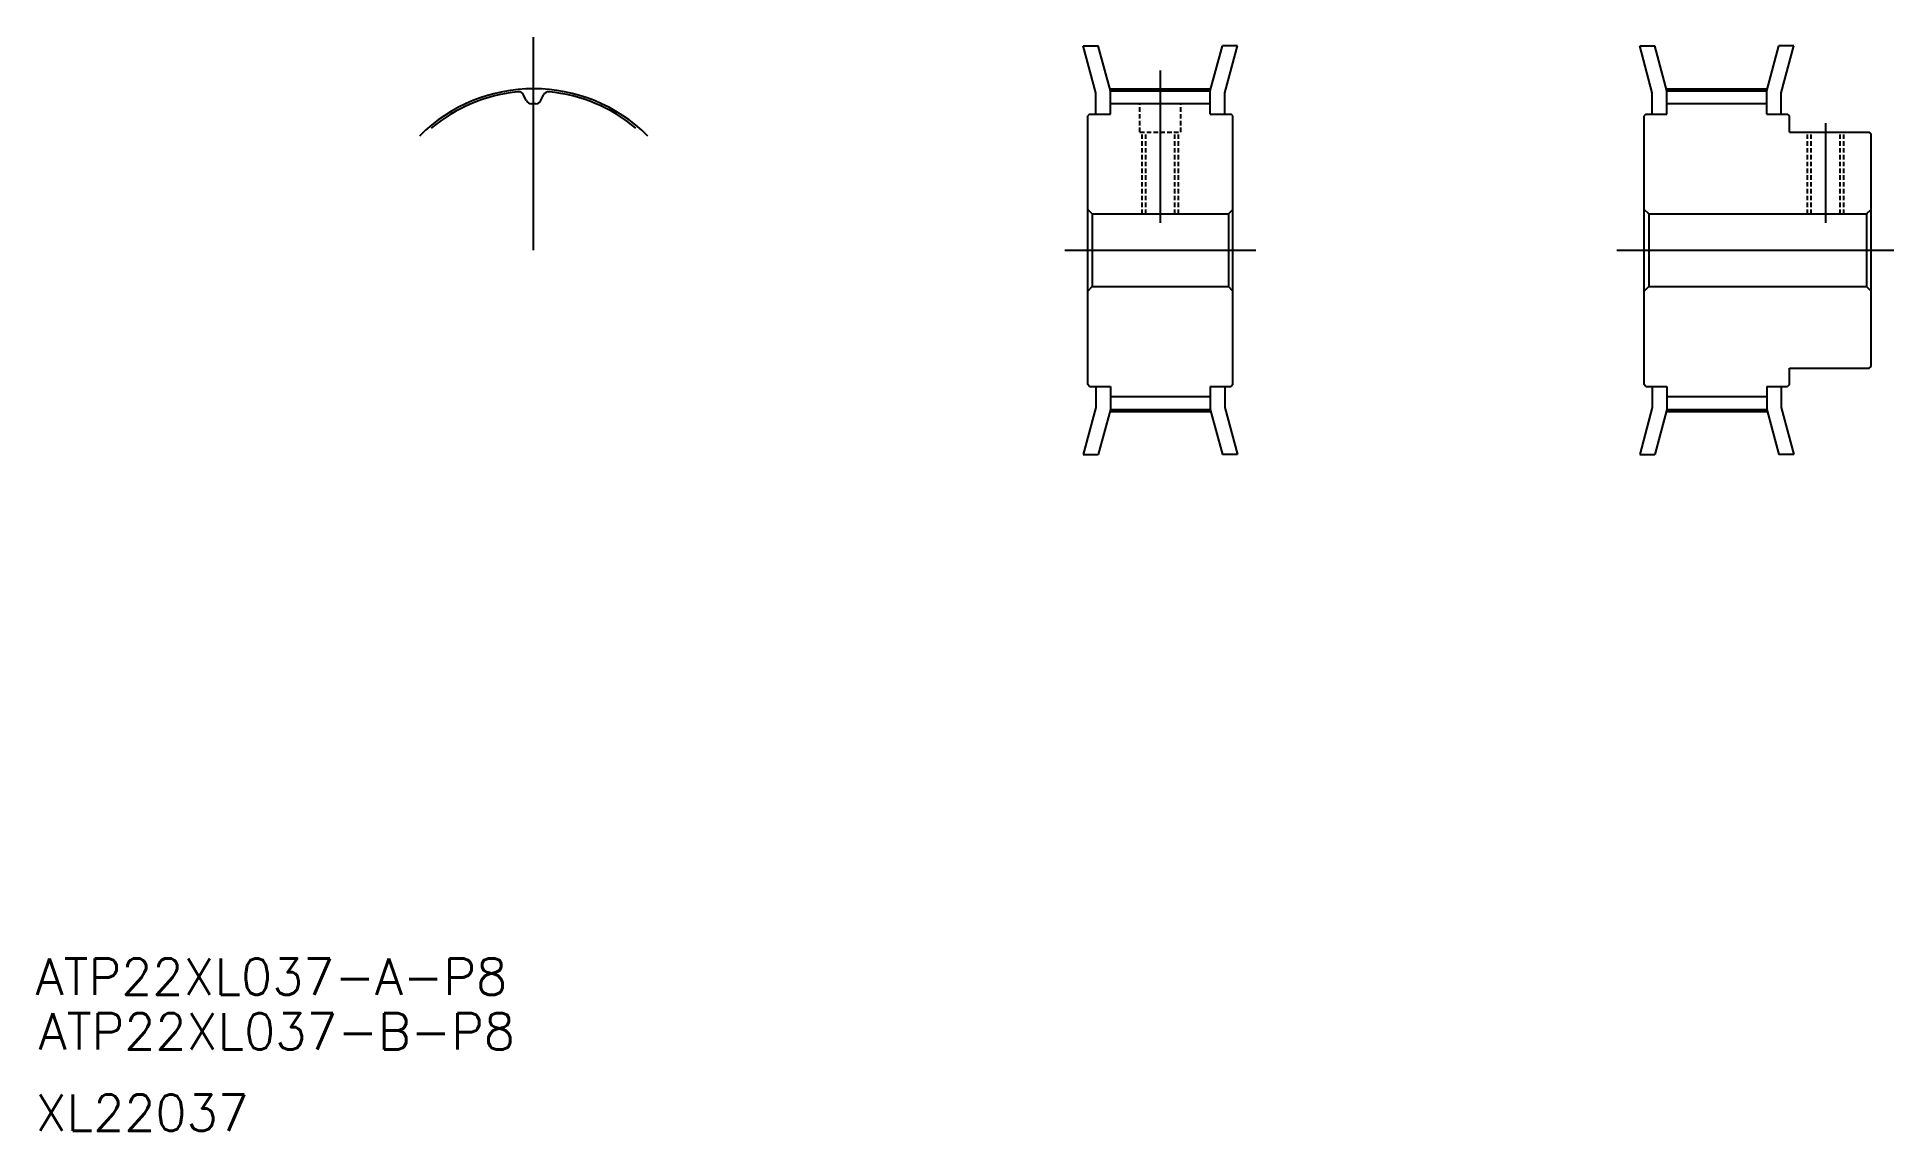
# Model space of a CAD drawing. Extents: x 10 to 215, y 10 to 130.
import ezdxf

# ---------------------------------------------------------------- set-up
doc = ezdxf.new("R2010")
doc.units = 0
doc.linetypes.add('CENTER', pattern=[50.8, 31.75, -6.35, 6.35, -6.35])
doc.linetypes.add('DASHED', pattern=[0.75, 0.5, -0.25])
doc.layers.get('0').update_dxf_attribs({"linetype": 'CONTINUOUS'})
doc.layers.add('CENTER', color=1, linetype='CENTER')
doc.styles.get("Standard").update_dxf_attribs({"font": 'txt', "bigfont": 'BIGFONT'})

msp = doc.modelspace()

# ---------------------------------------------------------------- linework, layer by layer
at = {"color": 7, "linetype": 'CONTINUOUS'}
for p, q in [((126.77, 124.33), (125.38, 129.5)), ((125.38, 129.5), (127.04, 129.5)), ((128.37, 124.54), (127.04, 129.5)), ((139.37, 124.54), (140.7, 129.5)), ((142.35, 129.5), (140.7, 129.5)), ((140.97, 124.33), (142.35, 129.5)), ((188.05, 124.33), (186.67, 129.5)), ((186.67, 129.5), (188.32, 129.5)), ((189.65, 124.54), (188.32, 129.5)), ((200.65, 124.54), (201.98, 129.5)), ((203.64, 129.5), (201.98, 129.5)), ((202.25, 124.33), (203.64, 129.5)), ((64.04, 123.49), (63.75, 124.1)), ((65.65, 123.49), (65.94, 124.1)), ((126.77, 122), (126.77, 124.33)), ((128.37, 124.54), (139.37, 124.54)), ((128.37, 122), (128.37, 124.54)), ((128.37, 123.14), (139.37, 123.14)), ((139.37, 122), (139.37, 124.54)), ((140.97, 122), (140.97, 124.33)), ((188.05, 122), (188.05, 124.33)), ((189.65, 124.54), (200.65, 124.54)), ((189.65, 122), (189.65, 124.54)), ((189.65, 123.14), (200.65, 123.14)), ((200.65, 122), (200.65, 124.54)), ((202.25, 122), (202.25, 124.33)), ((126.07, 122), (125.87, 121.8)), ((125.87, 92.2), (125.87, 121.8)), ((126.07, 122), (128.37, 122)), ((139.37, 122), (141.67, 122)), ((141.87, 121.8), (141.67, 122)), ((141.87, 92.2), (141.87, 121.8)), ((187.35, 122), (187.15, 121.8)), ((187.15, 92.2), (187.15, 121.8)), ((187.35, 122), (189.65, 122)), ((200.65, 122), (202.95, 122)), ((203.15, 121.8), (202.95, 122)), ((203.15, 120), (203.15, 121.8)), ((203.15, 120), (211.95, 120)), ((212.15, 119.8), (211.95, 120)), ((212.15, 94.2), (212.15, 119.8)), ((126.37, 111), (125.87, 111.5)), ((126.37, 111), (141.37, 111)), ((126.37, 111), (126.37, 103)), ((141.37, 111), (141.87, 111.5)), ((141.37, 111), (141.37, 103)), ((187.65, 111), (187.15, 111.5)), ((187.65, 111), (211.65, 111)), ((187.65, 111), (187.65, 103)), ((211.65, 111), (212.15, 111.5)), ((211.65, 111), (211.65, 103)), ((125.87, 102.5), (126.37, 103)), ((126.37, 103), (141.37, 103)), ((141.87, 102.5), (141.37, 103)), ((187.15, 102.5), (187.65, 103)), ((187.65, 103), (211.65, 103)), ((212.15, 102.5), (211.65, 103)), ((211.95, 94), (212.15, 94.2)), ((126.07, 92), (125.87, 92.2)), ((141.87, 92.2), (141.67, 92)), ((187.35, 92), (187.15, 92.2)), ((203.15, 92.2), (202.95, 92)), ((203.15, 94), (211.95, 94)), ((203.15, 92.2), (203.15, 94)), ((126.07, 92), (128.37, 92)), ((126.77, 92), (126.77, 89.68)), ((128.37, 92), (128.37, 89.47)), ((128.37, 90.87), (139.37, 90.87)), ((139.37, 92), (139.37, 89.47)), ((139.37, 92), (141.67, 92)), ((140.97, 92), (140.97, 89.68)), ((187.35, 92), (189.65, 92)), ((188.05, 92), (188.05, 89.68)), ((189.65, 92), (189.65, 89.47)), ((189.65, 90.87), (200.65, 90.87)), ((200.65, 92), (200.65, 89.47)), ((200.65, 92), (202.95, 92)), ((202.25, 92), (202.25, 89.68)), ((126.77, 89.68), (125.38, 84.5)), ((128.37, 89.47), (127.04, 84.5)), ((128.37, 89.47), (139.37, 89.47)), ((139.37, 89.47), (140.7, 84.5)), ((140.97, 89.68), (142.35, 84.5)), ((188.05, 89.68), (186.67, 84.5)), ((189.65, 89.47), (188.32, 84.5)), ((189.65, 89.47), (200.65, 89.47)), ((200.65, 89.47), (201.98, 84.5)), ((202.25, 89.68), (203.64, 84.5)), ((125.38, 84.5), (127.04, 84.5)), ((142.35, 84.5), (140.7, 84.5)), ((186.67, 84.5), (188.32, 84.5)), ((203.64, 84.5), (201.98, 84.5))]:
    msp.add_line(p, q, dxfattribs=at)
at = {"color": 3, "linetype": 'DASHED'}
for p, q in [((131.62, 120), (131.62, 123.14)), ((136.12, 120), (136.12, 123.14)), ((131.62, 120), (136.12, 120)), ((131.87, 111), (131.87, 120)), ((132.27, 111), (132.27, 120)), ((135.47, 111), (135.47, 120)), ((135.87, 111), (135.87, 120)), ((205.15, 111), (205.15, 120)), ((205.55, 111), (205.55, 120)), ((208.75, 111), (208.75, 120)), ((209.15, 111), (209.15, 120))]:
    msp.add_line(p, q, dxfattribs=at)
at = {"color": 7, "linetype": 'CONTINUOUS'}
for centre, radius, start, end in [((64.85, 107), 17.53, 95.5773, 130), ((63.2, 123.85), 0.61, 25, 95.5773), ((64.6, 123.74), 0.61, 205, 270.86), ((64.85, 107), 16.13, 89.14, 90.86), ((65.1, 123.74), 0.61, 269.14, 335), ((66.49, 123.85), 0.61, 84.4227, 155), ((64.85, 107), 17.53, 50, 84.4227)]:
    msp.add_arc(centre, radius, start, end, dxfattribs=at)
at = {"layer": 'CENTER', "color": 1, "linetype": 'CENTER'}
for p, q in [((64.85, 107), (64.85, 130.47)), ((133.87, 110), (133.87, 126.79)), ((128.37, 124.79), (139.37, 124.79)), ((189.65, 124.79), (200.65, 124.79)), ((207.15, 110), (207.15, 121)), ((123.37, 107), (144.37, 107)), ((184.15, 107), (214.65, 107)), ((128.37, 89.22), (139.37, 89.22)), ((189.65, 89.22), (200.65, 89.22))]:
    msp.add_line(p, q, dxfattribs=at)
msp.add_arc((64.85, 107), 17.78, 45, 135, dxfattribs=at)

# ---------------------------------------------------------------- texts
at = {"color": 7, "linetype": 'CONTINUOUS'}
for s, p in [('ATP22XL037-A-P8', (10, 25)), ('ATP22XL037-B-P8', (10.34, 18.96)), ('XL22037', (10, 10))]:
    msp.add_text(s, height=4, dxfattribs=at).set_placement(p)

doc.saveas('drawing.dxf')
